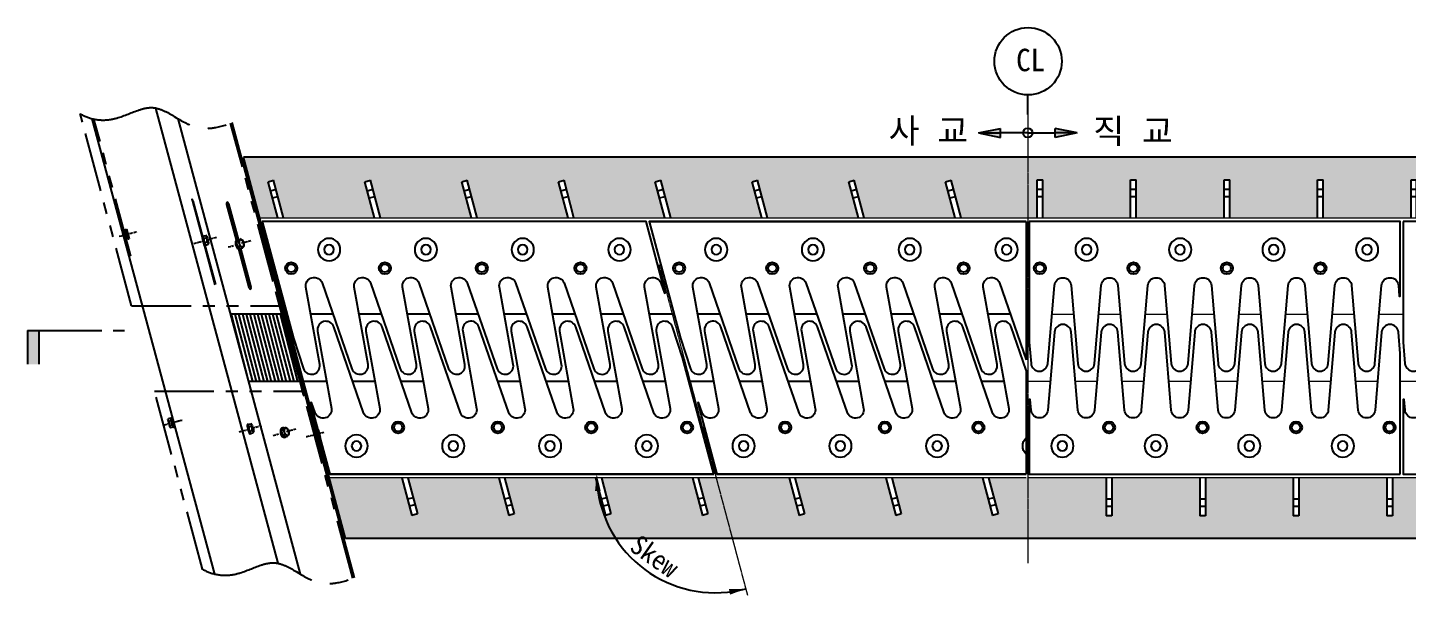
# Model space of a CAD drawing. Header units: inches. Extents: x 1408883 to 1428975, y -49105 to -40709.
# Drawn here: x 1408892 to 1412579, y -42227 to -40709 of the extents above; entities that cross this region are included whole.
import ezdxf
from ezdxf.enums import TextEntityAlignment as Align

# ---------------------------------------------------------------- set-up
doc = ezdxf.new("R2010")
doc.units = ezdxf.units.IN
doc.header["$LTSCALE"] = 5
doc.header["$MEASUREMENT"] = 0
for name, pattern in [('11$0$PHANTOM', [63.5, 31.75, -6.35, 6.35, -6.35, 6.35, -6.35]), ('CEN', [62, 60, -1, 0, -1]), ('CENTER', [2, 1.25, -0.25, 0.25, -0.25]), ('CXB001', [3.1, 1.25, -0.2, 0.2, -0.2, 1.25]), ('PHANTOM', [63.5, 31.75, -6.35, 6.35, -6.35, 6.35, -6.35])]:
    doc.linetypes.add(name, pattern=pattern)
doc.layers.get('0').update_dxf_attribs({"linetype": 'CONTINUOUS'})
for name, color, linetype in [('11$0$CSB-05-02-01-S03-CS-CONC', 4, 'CONTINUOUS'), ('A-XXXX-SOLD', 252, 'CONTINUOUS'), ('CSB-05-02-01-S03-CS-CONC', 4, 'CONTINUOUS'), ('CSB-05-02-01-S03-CS-STLC', 4, 'CONTINUOUS'), ('CSB-05-02-01-S03-CX-CENT', 1, 'CXB001'), ('CSB-05-02-01-S03-CX-DIML', 1, 'CONTINUOUS')]:
    doc.layers.add(name, color=color, linetype=linetype)
for name, color, linetype, lineweight in [('11$0$LINE01', 4, 'CONTINUOUS', 15), ('A-AXIS-BUBL', 7, 'CONTINUOUS', 25), ('A-CNTL', 1, 'CEN', 15), ('A-DIMS', 7, 'CONTINUOUS', 25), ('A-MKXS-MAK1', 3, 'CONTINUOUS', 25), ('A-MKXS-TEXT1', 3, 'CONTINUOUS', 25), ('A-XXXX-FIN1', 255, 'CONTINUOUS', 18), ('A-XXXX-TXT2', 3, 'CONTINUOUS', 25)]:
    doc.layers.add(name, color=color, linetype=linetype, lineweight=lineweight)
doc.styles.add('HY견고딕', font='H2GTRE.TTF')
doc.styles.add('돋움체', font='')
doc.styles.get('돋움체').set_extended_font_data('DotumChe')

# ---------------------------------------------------------------- blocks, each defined once
blk = doc.blocks.new('11$0$oooi')
at = {"color": 4}
for p, q in [((-89.1, 13260.7), (-89.1, 13158.7)), ((-74.1, 13260.7), (-74.1, 13158.7)), ((160.9, 13260.7), (160.9, 13158.7)), ((175.9, 13260.7), (175.9, 13158.7)), ((410.9, 13260.7), (410.9, 13158.7)), ((425.9, 13260.7), (425.9, 13158.7)), ((660.9, 13260.7), (660.9, 13158.7)), ((675.9, 13260.7), (675.9, 13158.7)), ((-89.1, 13203.7), (-74.1, 13203.7)), ((160.9, 13203.7), (175.9, 13203.7)), ((410.9, 13203.7), (425.9, 13203.7)), ((660.9, 13203.7), (675.9, 13203.7)), ((-89.1, 13183.7), (-74.1, 13183.7)), ((160.9, 13183.7), (175.9, 13183.7)), ((410.9, 13183.7), (425.9, 13183.7)), ((660.9, 13183.7), (675.9, 13183.7)), ((-89.1, 13158.7), (-74.1, 13158.7)), ((160.9, 13158.7), (175.9, 13158.7)), ((410.9, 13158.7), (425.9, 13158.7)), ((660.9, 13158.7), (675.9, 13158.7))]:
    blk.add_line(p, q, dxfattribs=at)
blk.add_lwpolyline([(-110.1, 13270.7), (-110.1, 13593), (-105.3, 13650.1, -0.918989), (-60.5, 13650.1), (-42.8, 13441.3, 0.918989), (2, 13441.3), (19.7, 13650.1, -0.918989), (64.5, 13650.1), (82.2, 13441.3, 0.918989), (127, 13441.3), (144.7, 13650.1, -0.918989), (189.5, 13650.1), (207.2, 13441.3, 0.918989), (252, 13441.3), (269.7, 13650.1, -0.918989), (314.5, 13650.1), (332.2, 13441.3, 0.918989), (377, 13441.3), (394.7, 13650.1, -0.918989), (439.5, 13650.1), (457.2, 13441.3, 0.918989), (502, 13441.3), (519.7, 13650.1, -0.918989), (564.5, 13650.1), (582.2, 13441.3, 0.918989), (627, 13441.3), (644.7, 13650.1, -0.918989), (689.5, 13650.1), (707.2, 13441.3, 0.918989), (752, 13441.3), (769.7, 13650.1, -0.918989), (814.5, 13650.1), (832.2, 13441.3, 0.918989), (877, 13441.3), (879.5, 13469.9), (881.9, 13469.9), (881.9, 13270.7)], format="xyb", close=True)
for centre, radius in [((43.4, 13345.7), 30), ((43.4, 13345.7), 13), ((293.4, 13345.7), 30), ((293.4, 13345.7), 13), ((543.4, 13345.7), 30), ((543.4, 13345.7), 13), ((793.4, 13345.7), 30), ((793.4, 13345.7), 13)]:
    blk.add_circle(centre, radius)
at = {"layer": '11$0$LINE01', "color": 6, "linetype": 'ByBlock'}
for p, q in [((-114.1, 13518.2), (-110.1, 13518.2)), ((-49.3, 13518.2), (8.5, 13518.2)), ((75.7, 13518.2), (133.5, 13518.2)), ((200.7, 13518.2), (258.5, 13518.2)), ((325.7, 13518.2), (383.5, 13518.2)), ((450.7, 13518.2), (508.5, 13518.2)), ((575.7, 13518.2), (633.5, 13518.2)), ((700.7, 13518.2), (758.5, 13518.2)), ((825.7, 13518.2), (885.9, 13518.2)), ((-114.1, 13260.7), (885.9, 13260.7))]:
    blk.add_line(p, q, dxfattribs=at)
blk = doc.blocks.new('bb1')
at = {"color": 0, "ltscale": 0.1}
blk.add_line((26900.6, 5400.6), (27927.5, 5400.6), dxfattribs=at)
at = {"color": 4}
for p, q in [((26942.4, 5390.6), (26916.7, 5293.9)), ((26957.9, 5390.6), (26931.2, 5290.1)), ((27201.2, 5390.6), (27175.6, 5293.9)), ((27216.7, 5390.6), (27190.1, 5290.1)), ((27460, 5390.6), (27434.4, 5293.9)), ((27475.6, 5390.6), (27448.9, 5290.1)), ((27718.9, 5390.6), (27693.2, 5293.9)), ((27734.4, 5390.6), (27707.7, 5290.1)), ((26923.2, 5318.1), (26937.7, 5314.3)), ((26928.3, 5337.4), (26942.8, 5333.6)), ((27182, 5318.1), (27196.5, 5314.3)), ((27187.1, 5337.4), (27201.6, 5333.6)), ((27440.8, 5318.1), (27455.3, 5314.3)), ((27445.9, 5337.4), (27460.4, 5333.6)), ((27699.6, 5318.1), (27714.1, 5314.3)), ((27704.7, 5337.4), (27719.2, 5333.6)), ((26916.7, 5293.9), (26931.2, 5290.1)), ((27175.6, 5293.9), (27190.1, 5290.1)), ((27434.4, 5293.9), (27448.9, 5290.1)), ((27693.2, 5293.9), (27707.7, 5290.1))]:
    blk.add_line(p, q, dxfattribs=at)
blk.add_lwpolyline([(26900.6, 5400.6), (26984, 5711.9), (27011, 5794.2, -0.918989), (27054.3, 5782.6), (27017.3, 5576.3, 0.918989), (27060.6, 5564.7), (27140.4, 5794.2, -0.918989), (27183.7, 5782.6), (27146.7, 5576.3, 0.918989), (27190.1, 5564.7), (27269.8, 5794.2, -0.918989), (27313.1, 5782.6), (27276.2, 5576.3, 0.918989), (27319.5, 5564.7), (27399.2, 5794.2, -0.918989), (27442.5, 5782.6), (27405.6, 5576.3, 0.918989), (27448.9, 5564.7), (27528.6, 5794.2, -0.918989), (27572, 5782.6), (27535, 5576.3, 0.918989), (27578.3, 5564.7), (27658.1, 5794.2, -0.918989), (27701.4, 5782.6), (27664.4, 5576.3, 0.918989), (27707.7, 5564.7), (27787.5, 5794.2, -0.918989), (27830.8, 5782.6), (27793.8, 5576.3, 0.918989), (27837.1, 5564.7), (27916.9, 5794.2, -0.918989), (27960.2, 5782.6), (27923.2, 5576.3, 0.918989), (27966.5, 5564.7), (27976.2, 5591.7), (27978.6, 5591), (27927.5, 5400.6)], format="xyb", close=True)
for centre, radius in [((27079.6, 5475.6), 30), ((27338.4, 5475.6), 30), ((27597.2, 5475.6), 30), ((27856, 5475.6), 30), ((27079.6, 5475.6), 13), ((27338.4, 5475.6), 13), ((27597.2, 5475.6), 13), ((27856, 5475.6), 13)]:
    blk.add_circle(centre, radius)
at = {"layer": '11$0$LINE01', "color": 6, "linetype": 'ByBlock'}
blk.add_line((26893.9, 5390.6), (27929, 5390.6), dxfattribs=at)
blk = doc.blocks.new('bb2')
at = {"color": 4}
for p, q in [((27274.5, 6085.6), (27301.1, 6186.1)), ((27290, 6085.6), (27315.6, 6182.3)), ((27309.2, 6158.1), (27294.7, 6162)), ((27315.6, 6182.3), (27301.1, 6186.1)), ((27533.3, 6085.6), (27559.9, 6186.1)), ((27548.8, 6085.6), (27574.4, 6182.3)), ((27568, 6158.1), (27553.5, 6162)), ((27574.4, 6182.3), (27559.9, 6186.1)), ((27792.1, 6085.6), (27818.8, 6186.1)), ((27807.6, 6085.6), (27833.3, 6182.3)), ((27826.8, 6158.1), (27812.3, 6162)), ((27833.3, 6182.3), (27818.8, 6186.1)), ((28050.9, 6085.6), (28077.6, 6186.1)), ((28066.4, 6085.6), (28092.1, 6182.3)), ((28085.7, 6158.1), (28071.2, 6162)), ((28092.1, 6182.3), (28077.6, 6186.1)), ((27304.1, 6138.8), (27289.6, 6142.6)), ((27562.9, 6138.8), (27548.4, 6142.6)), ((27821.7, 6138.8), (27807.2, 6142.6)), ((28080.5, 6138.8), (28066, 6142.6))]:
    blk.add_line(p, q, dxfattribs=at)
blk.add_lwpolyline([(28108.3, 6075.6), (28024.9, 5764.3), (27997.8, 5682, -0.918989), (27954.5, 5693.7), (27991.5, 5899.9, 0.918989), (27948.2, 5911.5), (27868.4, 5682, -0.918989), (27825.1, 5693.7), (27862.1, 5899.9, 0.918989), (27818.8, 5911.5), (27739, 5682, -0.918989), (27695.7, 5693.7), (27732.7, 5899.9, 0.918989), (27689.4, 5911.5), (27609.6, 5682, -0.918989), (27566.3, 5693.7), (27603.3, 5899.9, 0.918989), (27559.9, 5911.5), (27480.2, 5682, -0.918989), (27436.9, 5693.7), (27473.8, 5899.9, 0.918989), (27430.5, 5911.5), (27350.8, 5682, -0.918989), (27307.5, 5693.7), (27344.4, 5899.9, 0.918989), (27301.1, 5911.5), (27221.4, 5682, -0.918989), (27178, 5693.7), (27215, 5899.9, 0.918989), (27171.7, 5911.5), (27091.9, 5682, -0.918989), (27048.6, 5693.7), (27085.6, 5899.9, 0.918989), (27042.3, 5911.5), (27032.6, 5884.6), (27030.3, 5885.2), (27081.3, 6075.6)], format="xyb", close=True)
for centre, radius in [((27152.8, 6000.6), 30), ((27152.8, 6000.6), 13), ((27411.6, 6000.6), 30), ((27411.6, 6000.6), 13), ((27670.4, 6000.6), 30), ((27670.4, 6000.6), 13), ((27929.3, 6000.6), 30), ((27929.3, 6000.6), 13)]:
    blk.add_circle(centre, radius)
blk = doc.blocks.new('BB3')
at = {"color": 6, "ltscale": 0.1}
for p, q in [((27006.8, 5828.1), (27011, 5828.1)), ((26124.5, 5648.1), (26183.9, 5648.1)), ((26253.9, 5648.1), (26313.3, 5648.1)), ((26383.3, 5648.1), (26442.7, 5648.1)), ((26512.7, 5648.1), (26572.1, 5648.1)), ((26642.1, 5648.1), (26701.6, 5648.1)), ((26771.5, 5648.1), (26831, 5648.1)), ((26900.9, 5648.1), (26962.7, 5648.1))]:
    blk.add_line(p, q, dxfattribs=at)
at = {"color": 0, "ltscale": 0.1}
blk.add_line((26065, 5400.6), (26892.4, 5400.6), dxfattribs=at)
at = {"color": 4}
for p, q in [((26166.1, 5390.6), (26140.4, 5293.9)), ((26181.6, 5390.6), (26154.9, 5290.1)), ((26424.9, 5390.6), (26399.3, 5293.9)), ((26440.4, 5390.6), (26413.8, 5290.1)), ((26683.7, 5390.6), (26658.1, 5293.9)), ((26699.2, 5390.6), (26672.6, 5290.1)), ((26146.8, 5318.1), (26161.3, 5314.3)), ((26152, 5337.4), (26166.5, 5333.6)), ((26405.7, 5318.1), (26420.2, 5314.3)), ((26410.8, 5337.4), (26425.3, 5333.6)), ((26664.5, 5318.1), (26679, 5314.3)), ((26669.6, 5337.4), (26684.1, 5333.6)), ((26140.4, 5293.9), (26154.9, 5290.1)), ((26399.3, 5293.9), (26413.8, 5290.1)), ((26658.1, 5293.9), (26672.6, 5290.1))]:
    blk.add_line(p, q, dxfattribs=at)
blk.add_lwpolyline([(26065, 5678.3), (26105.3, 5794.2, -0.918989), (26148.6, 5782.6), (26111.6, 5576.3, 0.918989), (26154.9, 5564.7), (26234.7, 5794.2, -0.918989), (26278, 5782.6), (26241, 5576.3, 0.918989), (26284.3, 5564.7), (26364.1, 5794.2, -0.918989), (26407.4, 5782.6), (26370.4, 5576.3, 0.918989), (26413.7, 5564.7), (26493.5, 5794.2, -0.918989), (26536.8, 5782.6), (26499.8, 5576.3, 0.918989), (26543.2, 5564.7), (26622.9, 5794.2, -0.918989), (26666.2, 5782.6), (26629.3, 5576.3, 0.918989), (26672.6, 5564.7), (26752.3, 5794.2, -0.918989), (26795.6, 5782.6), (26758.7, 5576.3, 0.918989), (26802, 5564.7), (26881.7, 5794.2, -0.918989), (26925.1, 5782.6), (26888.1, 5576.3, 0.918989), (26931.4, 5564.7), (26941.1, 5591.7), (26943.4, 5591), (26892.4, 5400.6), (26065, 5400.6)], format="xyb")
for centre, radius in [((26303.2, 5475.6), 30), ((26562.1, 5475.6), 30), ((26820.9, 5475.6), 30), ((26303.2, 5475.6), 13), ((26562.1, 5475.6), 13), ((26820.9, 5475.6), 13)]:
    blk.add_circle(centre, radius)
blk.add_arc((26044.4, 5475.6), 30, 313.2912, 46.7088)
at = {"layer": '11$0$LINE01', "color": 6, "linetype": 'ByBlock'}
blk.add_line((26065, 5390.6), (26893.9, 5390.6), dxfattribs=at)
blk = doc.blocks.new('bb4')
at = {"color": 4}
for p, q in [((26239.3, 6085.6), (26266, 6186.1)), ((26254.8, 6085.6), (26280.5, 6182.3)), ((26274.1, 6158.1), (26259.6, 6162)), ((26280.5, 6182.3), (26266, 6186.1)), ((26498.1, 6085.6), (26524.8, 6186.1)), ((26513.7, 6085.6), (26539.3, 6182.3)), ((26532.9, 6158.1), (26518.4, 6162)), ((26539.3, 6182.3), (26524.8, 6186.1)), ((26757, 6085.6), (26783.6, 6186.1)), ((26772.5, 6085.6), (26798.1, 6182.3)), ((26791.7, 6158.1), (26777.2, 6162)), ((26798.1, 6182.3), (26783.6, 6186.1)), ((27015.8, 6085.6), (27042.4, 6186.1)), ((27031.3, 6085.6), (27056.9, 6182.3)), ((27050.5, 6158.1), (27036, 6162)), ((27056.9, 6182.3), (27042.4, 6186.1)), ((26268.9, 6138.8), (26254.4, 6142.6)), ((26527.8, 6138.8), (26513.3, 6142.6)), ((26786.6, 6138.8), (26772.1, 6142.6)), ((27045.4, 6138.8), (27030.9, 6142.6))]:
    blk.add_line(p, q, dxfattribs=at)
at = {"color": 0, "ltscale": 0.1}
blk.add_line((27073.1, 6075.6), (26065, 6075.6), dxfattribs=at)
at = {"color": 6, "ltscale": 0.1}
for p, q in [((26107.6, 5828.1), (26167, 5828.1)), ((26237, 5828.1), (26296.4, 5828.1)), ((26366.4, 5828.1), (26425.8, 5828.1)), ((26495.8, 5828.1), (26555.2, 5828.1)), ((26625.2, 5828.1), (26684.7, 5828.1)), ((26754.6, 5828.1), (26814.1, 5828.1)), ((26884, 5828.1), (26943.5, 5828.1))]:
    blk.add_line(p, q, dxfattribs=at)
blk.add_lwpolyline([(26065, 6075.6), (27073.1, 6075.6), (26989.7, 5764.3), (26962.7, 5682, -0.918989), (26919.4, 5693.7), (26956.4, 5899.9, 0.918989), (26913, 5911.5), (26833.3, 5682, -0.918989), (26790, 5693.7), (26826.9, 5899.9, 0.918989), (26783.6, 5911.5), (26703.9, 5682, -0.918989), (26660.6, 5693.7), (26697.5, 5899.9, 0.918989), (26654.2, 5911.5), (26574.5, 5682, -0.918989), (26531.1, 5693.7), (26568.1, 5899.9, 0.918989), (26524.8, 5911.5), (26445, 5682, -0.918989), (26401.7, 5693.7), (26438.7, 5899.9, 0.918989), (26395.4, 5911.5), (26315.6, 5682, -0.918989), (26272.3, 5693.7), (26309.3, 5899.9, 0.918989), (26266, 5911.5), (26186.2, 5682, -0.918989), (26142.9, 5693.7), (26179.9, 5899.9, 0.918989), (26136.6, 5911.5), (26065, 5705.6)], format="xyb")
for centre, radius in [((26117.7, 6000.6), 30), ((26117.7, 6000.6), 13), ((26376.5, 6000.6), 30), ((26376.5, 6000.6), 13), ((26635.3, 6000.6), 30), ((26635.3, 6000.6), 13), ((26894.1, 6000.6), 30), ((26894.1, 6000.6), 13)]:
    blk.add_circle(centre, radius)

msp = doc.modelspace()

# ---------------------------------------------------------------- hatches: boundary and pattern name
at = {"ltscale": 0.1}
h = msp.add_hatch(color=0, dxfattribs=at)
h.dxf.hatch_style = 1
h.paths.add_polyline_path([(1411493, -40979), (1411493, -40990.8), (1411434.3, -40990.8)])
h.paths.add_polyline_path([(1411434.3, -40990.8), (1411493, -40990.8), (1411493, -41002.7)])
h = msp.add_hatch(color=0, dxfattribs=at)
h.dxf.hatch_style = 1
h.paths.add_polyline_path([(1411639.4, -40979), (1411698.1, -40990.8), (1411639.4, -40990.8)])
h.paths.add_polyline_path([(1411639.4, -40990.8), (1411698.1, -40990.8), (1411639.4, -41002.7)])
at = {"layer": 'A-MKXS-MAK1'}
msp.add_hatch(color=256, dxfattribs=at).paths.add_polyline_path([(1408921.6, -41609.2), (1408891.6, -41609.2), (1408891.6, -41519.2), (1408921.6, -41519.2)])
at = {"layer": 'A-XXXX-SOLD'}
for points in [[(1410326.1, -41117.3), (1410311.6, -41121.1), (1410337.2, -41217.8), (1410093.9, -41217.8), (1410067.3, -41117.3), (1410052.8, -41121.1), (1410078.4, -41217.8), (1409835.1, -41217.8), (1409808.4, -41117.3), (1409793.9, -41121.1), (1409819.6, -41217.8), (1409576.3, -41217.8), (1409549.6, -41117.3), (1409535.1, -41121.1), (1409560.8, -41217.8), (1409512.1, -41217.8), (1409468.7, -41055.8), (1411566.2, -41055.8), (1411566.2, -41217.8), (1411387.9, -41217.8), (1411361.2, -41117.3), (1411346.7, -41121.1), (1411372.4, -41217.8), (1411129.1, -41217.8), (1411102.4, -41117.3), (1411087.9, -41121.1), (1411113.5, -41217.8), (1410870.2, -41217.8), (1410843.6, -41117.3), (1410829.1, -41121.1), (1410854.7, -41217.8), (1410611.4, -41217.8), (1410584.8, -41117.3), (1410570.3, -41121.1), (1410595.9, -41217.8), (1410352.7, -41217.8)], [(1412356.2, -41115.8), (1412341.2, -41115.8), (1412341.2, -41217.8), (1412106.2, -41217.8), (1412106.2, -41115.8), (1412091.2, -41115.8), (1412091.2, -41217.8), (1411856.2, -41217.8), (1411856.2, -41115.8), (1411841.2, -41115.8), (1411841.2, -41217.8), (1411606.2, -41217.8), (1411606.2, -41115.8), (1411591.2, -41115.8), (1411591.2, -41217.8), (1411566.2, -41217.8), (1411566.2, -41055.8), (1413566.2, -41055.8), (1413566.2, -41217.8), (1413356.2, -41217.8), (1413356.2, -41115.8), (1413341.2, -41115.8), (1413341.2, -41217.8), (1413106.2, -41217.8), (1413106.2, -41115.8), (1413091.2, -41115.8), (1413091.2, -41217.8), (1412856.2, -41217.8), (1412856.2, -41115.8), (1412841.2, -41115.8), (1412841.2, -41217.8), (1412606.2, -41217.8), (1412606.2, -41115.8), (1412591.2, -41115.8), (1412591.2, -41217.8), (1412356.2, -41217.8)], [(1412541.2, -41912.8), (1412566.2, -41912.8), (1412776.2, -41912.8), (1412776.2, -42014.8), (1412791.2, -42014.8), (1412791.2, -41912.8), (1413026.2, -41912.8), (1413026.2, -42014.8), (1413041.2, -42014.8), (1413041.2, -41912.8), (1413276.2, -41912.8), (1413276.2, -42014.8), (1413291.2, -42014.8), (1413291.2, -41912.8), (1413526.2, -41912.8), (1413526.2, -42014.8), (1413541.2, -42014.8), (1413541.2, -41912.8), (1413566.2, -41912.8), (1413566.2, -41969), (1413570.4, -41969), (1413570.4, -42074.8), (1411566.2, -42074.8), (1411566.2, -41912.8), (1411776.2, -41912.8), (1411776.2, -42014.8), (1411791.2, -42014.8), (1411791.2, -41912.8), (1412026.2, -41912.8), (1412026.2, -42014.8), (1412041.2, -42014.8), (1412041.2, -41912.8), (1412276.2, -41912.8), (1412276.2, -42014.8), (1412291.2, -42014.8), (1412291.2, -41912.8), (1412526.2, -41912.8), (1412526.2, -42014.8), (1412541.2, -42014.8)]]:
    msp.add_hatch(color=256, dxfattribs=at).paths.add_polyline_path(points)
h = msp.add_hatch(color=256, dxfattribs=at)
h.paths.add_polyline_path([(1410451.6, -42009.4), (1410426, -41912.8), (1410669.3, -41912.8), (1410696, -42013.3), (1410710.5, -42009.4), (1410684.8, -41912.8), (1410733.3, -41912.8), (1410776.7, -42074.8), (1409741.7, -42074.8), (1409698.3, -41912.8), (1409892.8, -41912.8), (1409919.5, -42013.3), (1409934, -42009.4), (1409908.3, -41912.8), (1410151.6, -41912.8), (1410178.3, -42013.3), (1410192.8, -42009.4), (1410167.2, -41912.8), (1410410.5, -41912.8), (1410437.1, -42013.3)])
h.paths.add_polyline_path([(1411486.8, -42009.4), (1411472.3, -42013.3), (1411465.9, -41989.1), (1411480.4, -41985.3)])
h.paths.add_polyline_path([(1411480.4, -41985.3), (1411465.9, -41989.1), (1411460.7, -41969.8), (1411475.2, -41965.9)])
h.paths.add_polyline_path([(1411213.4, -42013.3), (1411207, -41989.1), (1411221.5, -41985.3), (1411227.9, -42009.4)])
h.paths.add_polyline_path([(1411216.4, -41965.9), (1411221.5, -41985.3), (1411207, -41989.1), (1411201.9, -41969.8)])
h.paths.add_polyline_path([(1410962.7, -41985.3), (1410969.1, -42009.4), (1410954.6, -42013.3), (1410948.2, -41989.1)])
h.paths.add_polyline_path([(1410957.6, -41965.9), (1410962.7, -41985.3), (1410948.2, -41989.1), (1410943.1, -41969.8)])
h.paths.add_polyline_path([(1410943.1, -41969.8), (1410928, -41912.8), (1410733.3, -41912.8), (1410776.7, -42074.8), (1411566.2, -42074.8), (1411566.2, -41912.8), (1411461.1, -41912.8), (1411475.2, -41965.9), (1411460.7, -41969.8), (1411445.6, -41912.8), (1411202.3, -41912.8), (1411216.4, -41965.9), (1411201.9, -41969.8), (1411186.8, -41912.8), (1410943.5, -41912.8), (1410957.6, -41965.9)])

# ---------------------------------------------------------------- linework, layer by layer
at = {"color": 0, "ltscale": 0.1}
for p, q in [((1413566.2, -41055.8), (1409468.7, -41055.8)), ((1411562.2, -41227.8), (1411562.2, -41597.8)), ((1411562.2, -41625.1), (1411562.2, -41902.8)), ((1409629.3, -41655.3), (1409586.1, -41655.3)), ((1413570.4, -42074.8), (1409741.7, -42074.8))]:
    msp.add_line(p, q, dxfattribs=at)
at = {"color": 0, "ltscale": 2}
msp.add_line((1409741.7, -42074.8), (1409468.7, -41055.8), dxfattribs=at)
at = {"color": 2, "ltscale": 0.1}
for p, q in [((1409573.4, -41475.3), (1409435.9, -41475.3)), ((1409435.9, -41475.3), (1409482.8, -41655.3)), ((1409620.3, -41655.3), (1409482.8, -41655.3))]:
    msp.add_line(p, q, dxfattribs=at)
at = {"color": 1, "ltscale": 0.1}
for p, q in [((1409446, -41475.3), (1409492.9, -41655.3)), ((1409456, -41475.3), (1409502.9, -41655.3)), ((1409466.1, -41475.3), (1409513, -41655.3)), ((1409476.2, -41475.3), (1409523.1, -41655.3)), ((1409486.2, -41475.3), (1409533.1, -41655.3)), ((1409496.3, -41475.3), (1409543.2, -41655.3)), ((1409506.4, -41475.3), (1409553.3, -41655.3)), ((1409516.5, -41475.3), (1409563.3, -41655.3)), ((1409526.5, -41475.3), (1409573.4, -41655.3)), ((1409536.6, -41475.3), (1409583.5, -41655.3)), ((1409546.7, -41475.3), (1409593.5, -41655.3)), ((1409556.7, -41475.3), (1409603.6, -41655.3)), ((1409566.8, -41475.3), (1409613.7, -41655.3))]:
    msp.add_line(p, q, dxfattribs=at)
at = {"color": 6, "ltscale": 0.1}
for p, q in [((1409585.2, -41475.3), (1409581.1, -41475.3)), ((1409708, -41475.3), (1409648.6, -41475.3)), ((1409837.4, -41475.3), (1409778, -41475.3)), ((1409966.8, -41475.3), (1409907.4, -41475.3)), ((1410096.2, -41475.3), (1410036.8, -41475.3)), ((1410225.7, -41475.3), (1410166.2, -41475.3)), ((1410355.1, -41475.3), (1410295.6, -41475.3)), ((1410484.5, -41475.3), (1410425, -41475.3)), ((1410620.2, -41475.3), (1410554.5, -41475.3)), ((1409691.1, -41655.3), (1409629.3, -41655.3)), ((1409820.5, -41655.3), (1409761.1, -41655.3)), ((1409949.9, -41655.3), (1409890.5, -41655.3)), ((1410208.8, -41655.3), (1410149.3, -41655.3)), ((1410338.2, -41655.3), (1410278.7, -41655.3)), ((1410467.6, -41655.3), (1410408.1, -41655.3)), ((1410597, -41655.3), (1410537.6, -41655.3))]:
    msp.add_line(p, q, dxfattribs=at)
at = {"color": 0, "ltscale": 0.1}
for centre, radius in [((1409596.7, -41352.4), 16), ((1409596.7, -41352.4), 11), ((1409847.2, -41352.4), 16), ((1409847.2, -41352.4), 11), ((1410106.2, -41352.4), 16), ((1410106.2, -41352.4), 11), ((1410370, -41352.4), 16), ((1410370, -41352.4), 11), ((1410634, -41352.4), 16), ((1410634, -41352.4), 11), ((1410883.1, -41352.4), 16), ((1410883.1, -41352.4), 11), ((1411144.8, -41352.4), 16), ((1411144.8, -41352.4), 11), ((1411394.8, -41352.4), 16), ((1411394.8, -41352.4), 11), ((1411598.7, -41352.4), 16), ((1411598.7, -41352.4), 11), ((1411848.7, -41352.4), 16), ((1411848.7, -41352.4), 11), ((1412098.7, -41352.4), 16), ((1412098.7, -41352.4), 11), ((1412348.7, -41352.4), 16), ((1412348.7, -41352.4), 11), ((1409882.5, -41778.1), 16), ((1409882.5, -41778.1), 11), ((1410149.1, -41778.1), 16), ((1410149.1, -41778.1), 11), ((1410399.1, -41778.1), 16), ((1410399.1, -41778.1), 11), ((1410655.2, -41778.1), 16), ((1410655.2, -41778.1), 11), ((1410917.6, -41778.1), 16), ((1410917.6, -41778.1), 11), ((1411184.2, -41778.1), 16), ((1411184.2, -41778.1), 11), ((1411434.2, -41778.1), 16), ((1411434.2, -41778.1), 11), ((1411783.7, -41778.1), 16), ((1411783.7, -41778.1), 11), ((1412033.7, -41778.1), 16), ((1412033.7, -41778.1), 11), ((1412283.7, -41778.1), 16), ((1412283.7, -41778.1), 11), ((1412533.7, -41778.1), 16), ((1412533.7, -41778.1), 11)]:
    msp.add_circle(centre, radius, dxfattribs=at)
at = {"layer": '11$0$CSB-05-02-01-S03-CS-CONC', "linetype": '11$0$PHANTOM'}
for p, q in [((1409169.9, -41452.6), (1409570.1, -41452.6)), ((1409231.3, -41681), (1409631.5, -41681))]:
    msp.add_line(p, q, dxfattribs=at)
at = {"layer": '11$0$LINE01', "color": 6, "linetype": 'ByBlock'}
msp.add_line((1409512.1, -41217.8), (1411566.2, -41217.8), dxfattribs=at)
at = {"layer": 'A-AXIS-BUBL', "ltscale": 0.2}
msp.add_line((1411566.2, -40941.6), (1411566.2, -40889.1), dxfattribs=at)
msp.add_circle((1411567.1, -40799.1), 90, dxfattribs=at)
at = {"layer": 'A-CNTL', "ltscale": 0.1}
for p, q in [((1411566.2, -40941.6), (1411566.2, -42141.4)), ((1410817.5, -42227.3), (1410581, -41343.8))]:
    msp.add_line(p, q, dxfattribs=at)
at = {"layer": 'A-DIMS'}
msp.add_arc((1410730.8, -41902.8), 317.4, 188.1301, 284.9619, dxfattribs=at)
for points in [[(1410424.1, -41947.1), (1410409.1, -41948.2), (1410413.4, -41902.8)], [(1410770, -42225.3), (1410767.1, -42210.6), (1410812.7, -42209.4)]]:
    msp.add_solid(points, dxfattribs=at)
at = {"layer": 'A-MKXS-MAK1'}
for p, q in [((1408891.6, -41519.2), (1409090.5, -41519.2)), ((1408891.6, -41519.2), (1408891.6, -41609.2)), ((1408921.6, -41519.2), (1408921.6, -41609.2)), ((1409120.5, -41519.2), (1409150.5, -41519.2))]:
    msp.add_line(p, q, dxfattribs=at)
at = {"layer": 'A-XXXX-FIN1'}
msp.add_line((1408891.6, -41519.2), (1408891.6, -41560.9), dxfattribs=at)
at = {"layer": 'CSB-05-02-01-S03-CS-CONC', "linetype": 'PHANTOM'}
for p, q in [((1409169.9, -41452.6), (1409031.8, -40938.9)), ((1409167.8, -41320.2), (1409069.2, -40953.7)), ((1409630.8, -41694.4), (1409434.6, -40964.7)), ((1409761.8, -42181.4), (1409538.4, -41350.6)), ((1409359.2, -42156.9), (1409231.3, -41681))]:
    msp.add_line(p, q, dxfattribs=at)
at = {"layer": 'CSB-05-02-01-S03-CS-STLC'}
for p, q in [((1409233.9, -40924.1), (1409561.2, -42141.4)), ((1409392, -42170.2), (1409064.7, -40952.7)), ((1409293.2, -40952.1), (1409620.6, -42170.1)), ((1409765.7, -42179.9), (1409438.5, -40963.2)), ((1409332.4, -41172.8), (1409359.2, -41272.8)), ((1409333.5, -41172.5), (1409360, -41271)), ((1409423.9, -41181.7), (1409449.5, -41276.9)), ((1409427.8, -41180.7), (1409453.3, -41275.3)), ((1409429.2, -41180.3), (1409454.7, -41275)), ((1409146.1, -41254), (1409146.6, -41251.8)), ((1409146.1, -41254), (1409151.4, -41273.9)), ((1409154, -41249.8), (1409146.6, -41251.8)), ((1409148.2, -41257.7), (1409155.6, -41255.7)), ((1409153.8, -41249), (1409156.2, -41248.3)), ((1409153.8, -41249), (1409160.6, -41274.3)), ((1409160.4, -41273.5), (1409154, -41249.8)), ((1409156.2, -41248.3), (1409163, -41273.7)), ((1409151.4, -41269.6), (1409158.8, -41267.6)), ((1409151.4, -41273.9), (1409153, -41275.5)), ((1409160.4, -41273.5), (1409153, -41275.5)), ((1409160.6, -41274.3), (1409163, -41273.7)), ((1409361, -41266.2), (1409358.6, -41266.8)), ((1409361.2, -41267), (1409368.4, -41265.1)), ((1409361.2, -41267), (1409361.6, -41273.3)), ((1409361.6, -41273.3), (1409368.7, -41271.4)), ((1409361.6, -41273.3), (1409364.8, -41285.1)), ((1409363, -41286.7), (1409392.5, -41396.6)), ((1409364.5, -41287.9), (1409393.7, -41396.3)), ((1409371.9, -41283.2), (1409364.8, -41285.1)), ((1409364.8, -41285.1), (1409367.6, -41290.7)), ((1409367.8, -41291.5), (1409365.4, -41292.2)), ((1409367.6, -41290.7), (1409374.7, -41288.8)), ((1409449.8, -41283.4), (1409453.8, -41276)), ((1409456, -41281.8), (1409449.8, -41283.4)), ((1409449.8, -41283.4), (1409453, -41295.3)), ((1409451.5, -41275.7), (1409453.5, -41275.2)), ((1409453, -41295.3), (1409459.1, -41293.6)), ((1409453, -41295.3), (1409460.1, -41299.7)), ((1409453.8, -41276), (1409460, -41274.4)), ((1409456, -41301), (1409483.7, -41404.1)), ((1409460.4, -41300.5), (1409458.3, -41301.1)), ((1409460.1, -41299.7), (1409466.3, -41298)), ((1409460.1, -41299.7), (1409466.3, -41298)), ((1409460.1, -41300.6), (1409488.8, -41407.3)), ((1409461.4, -41300.1), (1409489, -41402.7)), ((1409267, -41757.7), (1409267.6, -41755.6)), ((1409267, -41757.7), (1409272.4, -41777.7)), ((1409275, -41753.6), (1409267.6, -41755.6)), ((1409269.2, -41761.5), (1409276.5, -41759.5)), ((1409272.4, -41773.3), (1409279.7, -41771.3)), ((1409274.7, -41752.7), (1409277.1, -41752.1)), ((1409274.7, -41752.7), (1409281.5, -41778.1)), ((1409281.3, -41777.3), (1409275, -41753.6)), ((1409277.1, -41752.1), (1409284, -41777.4)), ((1409481.5, -41769.9), (1409479.1, -41770.5)), ((1409481.7, -41770.7), (1409488.8, -41768.8)), ((1409481.7, -41770.7), (1409482.1, -41777)), ((1409482.1, -41777), (1409489.2, -41775)), ((1409272.4, -41777.7), (1409273.9, -41779.2)), ((1409281.3, -41777.3), (1409273.9, -41779.2)), ((1409281.5, -41778.1), (1409284, -41777.4)), ((1409482.1, -41777), (1409485.3, -41788.8)), ((1409492.4, -41786.9), (1409485.3, -41788.8)), ((1409485.3, -41788.8), (1409488.1, -41794.4)), ((1409488.3, -41795.2), (1409485.9, -41795.9)), ((1409488.1, -41794.4), (1409495.2, -41792.5)), ((1409570.1, -41787.2), (1409574.1, -41779.8)), ((1409576.3, -41785.5), (1409570.1, -41787.2)), ((1409570.1, -41787.2), (1409573.3, -41799)), ((1409571.8, -41779.5), (1409573.9, -41778.9)), ((1409573.3, -41799), (1409579.5, -41797.4)), ((1409573.3, -41799), (1409580.4, -41803.4)), ((1409574.1, -41779.8), (1409580.3, -41778.1)), ((1409580.7, -41804.3), (1409578.7, -41804.8)), ((1409580.4, -41803.4), (1409586.6, -41801.8)), ((1409580.4, -41803.4), (1409586.6, -41801.8)), ((1409659.5, -41784.4), (1409657, -41785)), ((1409657, -41785), (1409663.9, -41810.4)), ((1409659.5, -41784.4), (1409666.3, -41809.7)), ((1409659.7, -41785.2), (1409667.1, -41783.2)), ((1409666, -41808.9), (1409659.7, -41785.2)), ((1409668.6, -41789.1), (1409661.3, -41791.1)), ((1409666.3, -41809.7), (1409663.9, -41810.4)), ((1409671.8, -41801), (1409664.5, -41802.9)), ((1409666, -41808.9), (1409673.4, -41806.9)), ((1409668.6, -41784.8), (1409667.1, -41783.2)), ((1409668.6, -41784.8), (1409674, -41804.7)), ((1409674, -41804.7), (1409673.4, -41806.9))]:
    msp.add_line(p, q, dxfattribs=at)
for centre, radius, start, end in [((1409151, -41253.8), 4.75, 195.049, 235.1797), ((1409165.5, -41259.4), 17.3, 174.3491, 215.7489), ((1409155.7, -41271.6), 4.75, 154.9183, 195.049), ((1409366.7, -41269.4), 4.63, 23.5274, 68.9799), ((1409365.6, -41268.4), 4.28, 316.5573, 50.5026), ((1409357.4, -41280.7), 14.7, 350.3891, 39.7089), ((1409370.7, -41287.3), 4.28, 339.5954, 73.5407), ((1409371.1, -41285.9), 4.63, 321.1181, 6.5706), ((1409450.3, -41274), 9.65, 305.8147, 357.5866), ((1409441.6, -41292), 17.6, 354.6975, 35.4005), ((1409458.2, -41303.2), 9.65, 32.5114, 84.2833), ((1409453.1, -41293.5), 20.4, 46.4624, 70.3323), ((1409450.8, -41284.9), 20.4, 319.7657, 343.6356), ((1409445.8, -41290.9), 24.5, 0.6003, 29.4977), ((1409271.9, -41757.6), 4.75, 195.049, 235.1797), ((1409286.4, -41763.2), 17.3, 174.3491, 215.7489), ((1409276.7, -41775.3), 4.75, 154.9183, 195.049), ((1409487.2, -41773.1), 4.63, 23.5274, 68.9799), ((1409486.1, -41772.1), 4.28, 316.5573, 50.5026), ((1409477.9, -41784.4), 14.7, 350.3891, 39.7089), ((1409491.2, -41791), 4.28, 339.5954, 73.5407), ((1409491.6, -41789.6), 4.63, 321.1181, 6.5706), ((1409570.6, -41777.7), 9.65, 305.8147, 357.5866), ((1409561.9, -41795.7), 17.6, 354.6975, 35.4005), ((1409578.5, -41806.9), 9.65, 32.5114, 84.2833), ((1409573.4, -41797.3), 20.4, 46.4624, 70.3323), ((1409571.1, -41788.6), 20.4, 319.7657, 343.6356), ((1409566.1, -41794.6), 24.5, 0.6003, 29.4977), ((1409664.3, -41787.1), 4.75, 334.9183, 15.049), ((1409654.6, -41799.3), 17.3, 354.3491, 35.7489), ((1409669.1, -41804.9), 4.75, 15.049, 55.1797)]:
    msp.add_arc(centre, radius, start, end, dxfattribs=at)
for centre, major_axis, ratio, start_param, end_param in [((1409332.9, -41172.7), (1.3, -4.83), 0.117663, 1.570796, 4.712389), ((1409426.6, -41181), (1.3, -4.83), 0.544988, 1.570796, 4.712389), ((1409425.2, -41181.4), (1.3, -4.83), 0.544988, 1.570796, 2.882286), ((1409362, -41279.5), (3.4, -12.7), 0.117663, 3.141593, 6.283185), ((1409364.4, -41278.9), (3.4, -12.7), 0.117663, 2.774385, 6.650393), ((1409454.9, -41288.4), (3.4, -12.7), 0.544988, 3.141593, 6.283185), ((1409457, -41287.8), (3.4, -12.7), 0.544988, 2.774385, 6.650393), ((1409486.4, -41403.4), (1.3, -4.83), 0.544988, 4.712389, 7.853982), ((1409485, -41403.8), (1.3, -4.83), 0.544988, 6.542492, 7.853982), ((1409482.5, -41783.2), (3.4, -12.7), 0.117663, 3.141593, 6.283185), ((1409484.9, -41782.5), (3.4, -12.7), 0.117663, 2.774385, 6.650393), ((1409575.2, -41792.1), (3.4, -12.7), 0.544988, 3.141593, 6.283185), ((1409577.3, -41791.6), (3.4, -12.7), 0.544988, 2.774385, 6.650393)]:
    msp.add_ellipse(centre, major_axis=major_axis, ratio=ratio, start_param=start_param, end_param=end_param, dxfattribs=at)
for centre, ratio in [((1409372.8, -41276.6), 0.117663), ((1409464, -41285.9), 0.544988), ((1409493.3, -41780.3), 0.117663), ((1409584.4, -41789.7), 0.544988)]:
    msp.add_ellipse(centre, major_axis=(2.68, -9.96), ratio=ratio, dxfattribs=at)
at = {"layer": 'CSB-05-02-01-S03-CX-CENT', "linetype": 'CENTER'}
for p, q in [((1409136.7, -41267.2), (1409183.8, -41254.5)), ((1409336.6, -41286.3), (1409356.8, -41280.9)), ((1409396.9, -41270.1), (1409372.8, -41276.6)), ((1409427.8, -41295.7), (1409442.3, -41291.8)), ((1409488.2, -41279.5), (1409464, -41285.9)), ((1409257.6, -41770.9), (1409304.7, -41758.3)), ((1409517.4, -41773.8), (1409493.3, -41780.3)), ((1409457.1, -41790), (1409477.3, -41784.6)), ((1409548.1, -41799.4), (1409562.6, -41795.5)), ((1409608.5, -41783.2), (1409584.4, -41789.7)), ((1409683.4, -41791.5), (1409636.3, -41804.2))]:
    msp.add_line(p, q, dxfattribs=at)
at = {"layer": 'CSB-05-02-01-S03-CX-CENT', "ltscale": 50}
for points in [[(1409031.8, -40938.9), (1409054, -40953.1), (1409129.2, -40968), (1409230.7, -40889.7), (1409334.1, -40999.1), (1409419.5, -40971.9), (1409454, -40956.7)], [(1409357.9, -42156.1), (1409380.1, -42170.2), (1409455.3, -42185.1), (1409556.8, -42106.8), (1409660.2, -42216.2), (1409745.6, -42189.1), (1409780.1, -42173.8)]]:
    msp.add_open_spline(points, degree=3, knots=[30.917797, 30.917797, 30.917797, 30.917797, 108.601842, 231.486996, 357.990527, 472.125117, 472.125117, 472.125117, 472.125117], dxfattribs=at)
at = {"layer": 'CSB-05-02-01-S03-CX-DIML'}
for p, q in [((1411434.3, -40990.8), (1411493, -40979)), ((1411434.3, -40990.8), (1411493, -40990.8)), ((1411434.3, -40990.8), (1411493, -41002.7)), ((1411493, -40990.8), (1411493, -40979)), ((1411493, -41002.7), (1411493, -40990.8)), ((1411566.2, -40990.8), (1411493, -40990.8)), ((1411566.2, -40990.8), (1411639.4, -40990.8)), ((1411639.4, -40990.8), (1411639.4, -40979)), ((1411698.1, -40990.8), (1411639.4, -40979)), ((1411639.4, -41002.7), (1411639.4, -40990.8)), ((1411698.1, -40990.8), (1411639.4, -40990.8)), ((1411698.1, -40990.8), (1411639.4, -41002.7))]:
    msp.add_line(p, q, dxfattribs=at)
msp.add_circle((1411566.2, -40990.8), 12.5, dxfattribs=at)

# ---------------------------------------------------------------- block references
at = {"color": 0, "xscale": -1}
for name, p in [('bb2', (1437627.2, -47303.4)), ('bb4', (1437627.2, -47303.4)), ('BB3', (1437627.2, -47303.4)), ('bb1', (1437627.2, -47303.4)), ('11$0$oooi', (1412452.1, -55173.5)), ('11$0$oooi', (1413452.1, -55173.5))]:
    msp.add_blockref(name, p, dxfattribs=at)
at = {"color": 0, "xscale": -1, "rotation": 180}
for p in [(1411680.3, -27957.1), (1412680.3, -27957.1)]:
    msp.add_blockref('11$0$oooi', p, dxfattribs=at)

# ---------------------------------------------------------------- texts
at = {"layer": 'A-MKXS-TEXT1', "style": 'HY견고딕'}
for s, p in [('사  교', (1411194.2, -41017.7)), ('직  교', (1411741.5, -41018.5))]:
    msp.add_text(s, height=65.77, dxfattribs=at).set_placement(p)
at = {"layer": 'A-XXXX-TXT2', "ltscale": 0.2, "style": '돋움체'}
msp.add_text('CL', height=60, dxfattribs=at).set_placement((1411573.9, -40795.7), align=Align.MIDDLE)
at = {"layer": 'A-XXXX-TXT2', "style": '돋움체'}
msp.add_text('Skew', height=52.5, rotation=324.8276, dxfattribs=at).set_placement((1410498.1, -42104.9))

doc.saveas('drawing.dxf')
